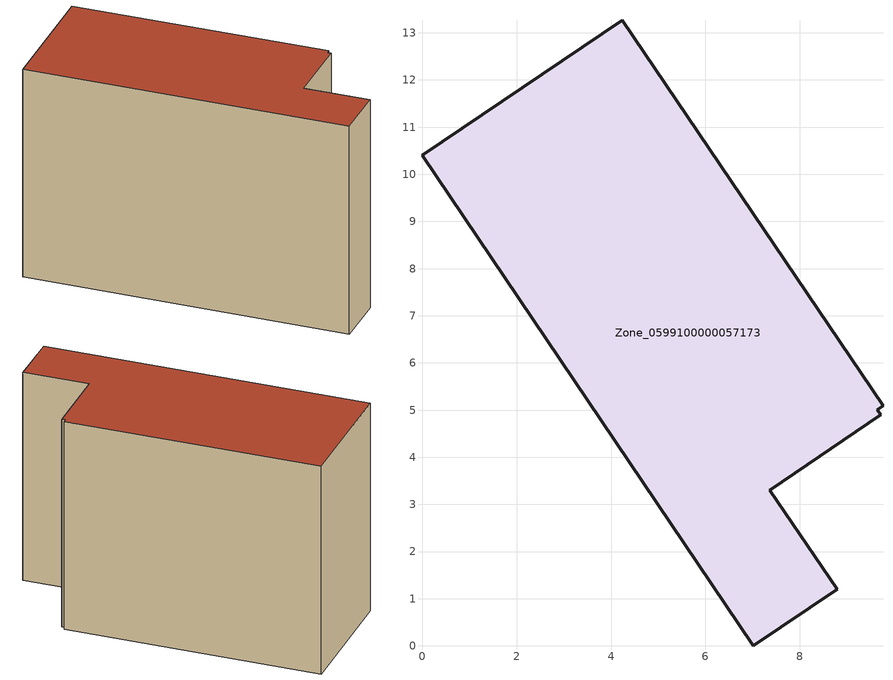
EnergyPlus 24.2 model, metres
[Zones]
Zone_0599100000057173
 floor ground (C_G): 9.64,5.01 9.72,4.9 7.36,3.3 8.79,1.2 7.01,0 0,10.41 4.24,13.27 9.77,5.09 z0.1
 wall outside (C_F): 4.24,13.27 0,10.41 7.01,0 8.79,1.2 7.36,3.3 9.72,4.9 9.64,5.01 9.77,5.09 4.24,13.27 z0.1:8.61
 roof outside (C_R): 9.77,5.09 4.24,13.27 0,10.41 7.01,0 8.79,1.2 7.36,3.3 9.72,4.9 9.64,5.01 z8.61
[BUILDING]
Pand.0599100000057173: North Axis=0; Terrain=City; Loads Convergence Tolerance Value=0.04; Temperature Convergence Tolerance Value=0.4; Solar Distribution=FullExterior; Maximum Number of Warmup Days=25; Minimum Number of Warmup Days=1
[Site:Location]
Rotterdam.The.Hague.AP_ZH_NLD Design_Conditions: Latitude=51.96; Longitude=4.45; Time Zone=1; Elevation=-4.5
[SITE:GROUNDTEMPERATURE:BUILDINGSURFACE]
18, 18, 18, 18, 18, 18, 18, 18, 18, 18, 18, 18
[MATERIAL] Thermal Absorptance=0.9; Solar Absorptance=0.7; Visible Absorptance=0.7
Name | Roughness | Thickness | Conductivity | Density | Specific Heat
G.TI.1975-1991 | MediumSmooth | 0.15 | 0.288461 | 540 | 1210
F.TI.1975-1991 | Rough | 0.3 | 0.230769 | 1920 | 840
R.TI.1975-1991 | MediumRough | 0.2 | 0.153846 | 1500 | 1000
[CONSTRUCTION]
C_G: G.TI.1975-1991
C_F: F.TI.1975-1991
C_R: R.TI.1975-1991
[ZONE]
Zone_0599100000057173: Type=1; Multiplier=1; Ceiling Height=Autocalculate; Volume=Autocalculate; Floor Area=autocalculate; Part of Total Floor Area=Yes
[ZONEINFILTRATION:DESIGNFLOWRATE]
Infil_Zone_0599100000057173: Zone or ZoneList or Space or SpaceList=Zone_0599100000057173; Schedule=AlwaysOn; Design Flow Rate Calculation Method=Flow/Area; Flow Rate per Floor Area=0.003; Constant Term Coefficient=1; Temperature Term Coefficient=0; Velocity Term Coefficient=0; Velocity Squared Term Coefficient=0
[HVACTEMPLATE:ZONE:IDEALLOADSAIRSYSTEM]
Zone_0599100000057173: Maximum Heating Supply Air Temperature=50; Minimum Cooling Supply Air Temperature=13; Maximum Heating Supply Air Humidity Ratio=0.0156; Minimum Cooling Supply Air Humidity Ratio=0.0077; Heating Limit=NoLimit; Cooling Limit=NoLimit; Dehumidification Control Type=ConstantSensibleHeatRatio; Cooling Sensible Heat Ratio=0.7; Dehumidification Setpoint=60; Humidification Control Type=None; Humidification Setpoint=30; Outdoor Air Method=None; Outdoor Air Flow Rate per Person=0.00944; Outdoor Air Flow Rate per Zone Floor Area=0; Outdoor Air Flow Rate per Zone=0; Demand Controlled Ventilation Type=None; Outdoor Air Economizer Type=NoEconomizer; Heat Recovery Type=None; Sensible Heat Recovery Effectiveness=0.7; Latent Heat Recovery Effectiveness=0.65
[ZONECONTROL:THERMOSTAT]
ThermostatControl_Zone_0599100000057173: Zone or ZoneList=Zone_0599100000057173; Control Type Schedule=DualSetpointControlType; Control 1=Thermostat_Zone_0599100000057173; Temperature Difference Between Cutout And Setpoint=0
[THERMOSTATSETPOINT:DUALSETPOINT]
Thermostat_Zone_0599100000057173: Heating Setpoint Temperature Schedule=HeatingSetpoint_Zone_0599100000057173; Cooling Setpoint Temperature Schedule=CoolingSetpoint_Zone_0599100000057173
[SCHEDULE:COMPACT]
HeatingSetpoint_Zone_0599100000057173: Through: 12/31, For: AllDays, Until: 24:00, 21
CoolingSetpoint_Zone_0599100000057173: Through: 12/31, For: AllDays, Until: 24:00, 24
DualSetpointControlType: Through: 12/31, For: AllDays, Until: 24:00, 4
AlwaysOn: Through: 12/31, For: AllDays, Until: 24:00, 1
